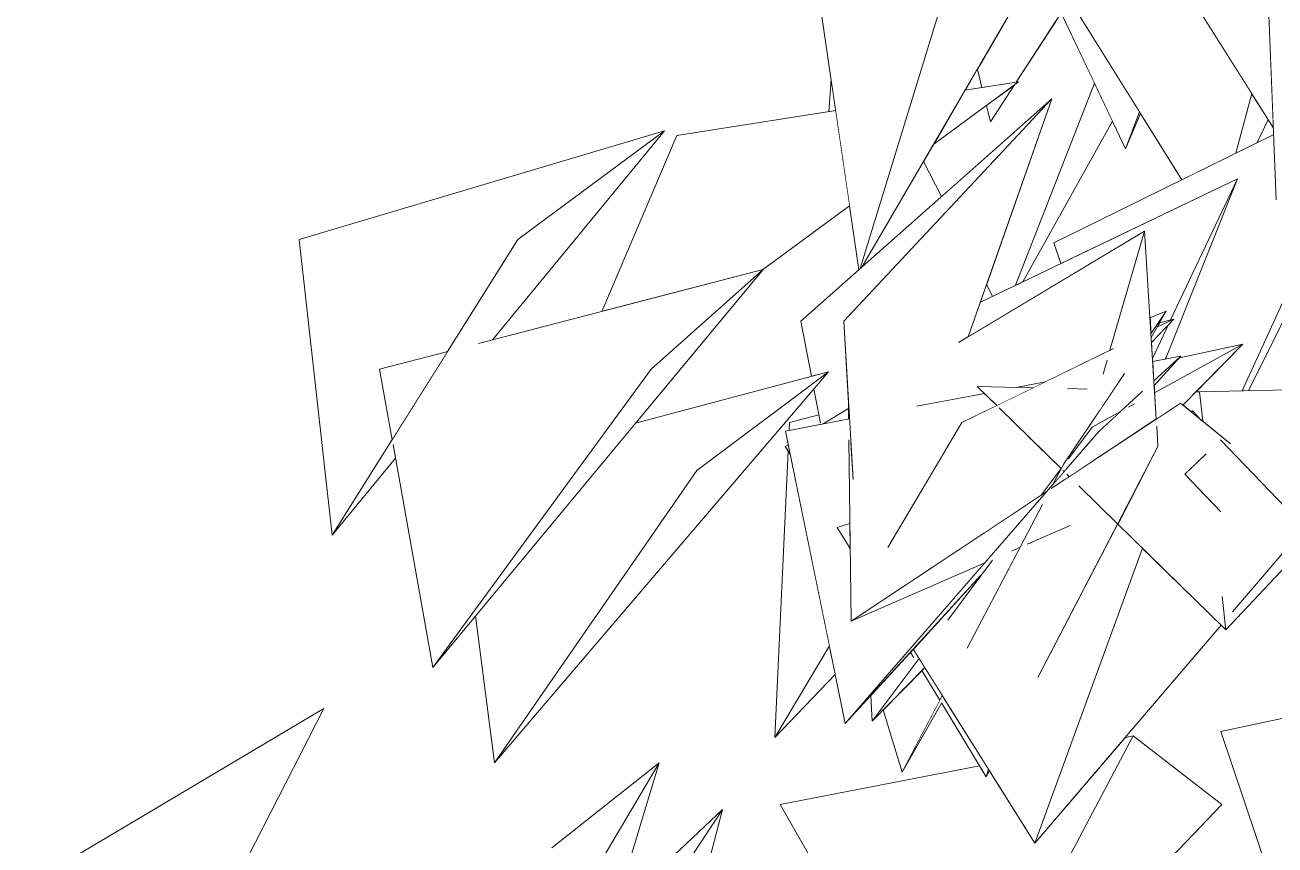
# Model space of a CAD drawing. Header units: millimetres. Extents: x -9413 to 8527, y -300 to 11224.
# Drawn here: x -8848 to -7928, y 4091 to 4695 of the extents above; entities that cross this region are included whole.
import ezdxf

# ---------------------------------------------------------------- set-up
doc = ezdxf.new("R2010")
doc.units = ezdxf.units.MM
doc.header["$MEASUREMENT"] = 0
doc.linetypes.add('Wipeout_Contour', pattern=[1000, 0, -1000])
doc.layers.add('Interior - Furniture', color=7, linetype='Continuous')
doc.layers.add('Interior - Furniture _Pen_No__4', color=7, linetype='Continuous', lineweight=20, true_color=0x029e21)

# ---------------------------------------------------------------- blocks, each defined once
blk = doc.blocks.new('Section Elem_40_6')
at = {"color": 254, "linetype": 'Wipeout_Contour', "lineweight": 0, "ltscale": 27358.064639}
blk.add_wipeout([(-7636.52, 4707.14), (-7933.58, 4736.4), (-7926.83, 4565.77)], dxfattribs=at).dxf.layer = 'Interior - Furniture'
at = {"color": 254, "linetype": 'Wipeout_Contour', "lineweight": 0, "ltscale": 67302.848396}
blk.add_wipeout([(-8484.85, 4536.54), (-8621.55, 4318.96), (-8574.98, 4375.61), (-8576.78, 4385.72), (-8513.77, 4460.16), (-8503.23, 4462.89), (-8376.96, 4616.5)], dxfattribs=at).dxf.layer = 'Interior - Furniture'
at = {"color": 254, "linetype": 'Wipeout_Contour', "lineweight": 0, "ltscale": 28053.20096}
blk.add_wipeout([(-8260.76, 4400.75), (-8241.54, 4404.4), (-8241.64, 4412.22)], dxfattribs=at).dxf.layer = 'Interior - Furniture'
at = {"color": 254, "linetype": 'Wipeout_Contour', "lineweight": 0, "ltscale": 73189.204366}
blk.add_wipeout([(-8084.34, 4323.61), (-8102.31, 4214.15), (-8013.93, 4384.34), (-8014.85, 4399.12), (-8048.81, 4360.23), (-8043.76, 4327.42), (-8061.92, 4345.22), (-8078.58, 4326.14)], dxfattribs=at).dxf.layer = 'Interior - Furniture'
at = {"color": 254, "linetype": 'Wipeout_Contour', "lineweight": 0, "ltscale": 28122.140179}
blk.add_wipeout([(-8286.05, 4385.59), (-8288.14, 4384.34), (-8284.61, 4378.53)], dxfattribs=at).dxf.layer = 'Interior - Furniture'
at = {"color": 254, "linetype": 'Wipeout_Contour', "lineweight": 0, "ltscale": 36886.654956}
blk.add_wipeout([(-8194.02, 4235.13), (-8196.03, 4232.93), (-8193.46, 4228.7), (-8190.57, 4229.62)], dxfattribs=at).dxf.layer = 'Interior - Furniture'
at = {"color": 254, "linetype": 'Wipeout_Contour', "lineweight": 0, "ltscale": 53127.640153}
blk.add_wipeout([(-7838.57, 4201.91), (-7967.66, 4174.5), (-7897.07, 3964.62), (-7690.72, 4233.3), (-7732.71, 4224.39), (-7778.55, 4139.5)], dxfattribs=at).dxf.layer = 'Interior - Furniture'
at = {"color": 254, "linetype": 'Wipeout_Contour', "lineweight": 0, "ltscale": 36799.141766}
blk.add_wipeout([(-8185.49, 4221.51), (-8187.71, 4219.25), (-8174.45, 4197.44), (-8172.61, 4200.95)], dxfattribs=at).dxf.layer = 'Interior - Furniture'
at = {"color": 254, "linetype": 'Wipeout_Contour', "lineweight": 0, "ltscale": 96252.489375}
blk.add_wipeout([(-8847.6, 4060.79), (-8821.37, 3909.74), (-8782.21, 3976.17), (-8757.41, 3979.23), (-8756.87, 3984.78), (-8734.18, 3982.73), (-8726.52, 3997.74), (-8727.72, 4000.3), (-8725.33, 4000.09), (-8627.72, 4191.46)], dxfattribs=at).dxf.layer = 'Interior - Furniture'
at = {"color": 254, "linetype": 'Wipeout_Contour', "lineweight": 0, "ltscale": 27400.445105}
blk.add_wipeout([(-8138.61, 4146.67), (-8140.21, 4141.16), (-8137.92, 4145.57)], dxfattribs=at).dxf.layer = 'Interior - Furniture'
at = {"color": 254, "linetype": 'Wipeout_Contour', "lineweight": 0, "ltscale": 46488.325075}
blk.add_wipeout([(-8391.73, 4029.9), (-8378.07, 4030.16), (-8377.64, 4046.37), (-8349.72, 4057.51), (-8334.41, 4116.92)], dxfattribs=at).dxf.layer = 'Interior - Furniture'
at = {"layer": 'Interior - Furniture _Pen_No__4', "linetype": 'Continuous'}
for p, q in [((-8847.6, 4060.79), (-8627.72, 4191.46)), ((-8627.72, 4191.46), (-8725.33, 4000.09))]:
    blk.add_line(p, q, dxfattribs=at)
at = {"color": 254, "linetype": 'Wipeout_Contour', "lineweight": 0, "ltscale": 45917.004718}
blk.add_wipeout([(-8008.65, 4745.3), (-7928.92, 4618.6), (-7933.58, 4736.4), (-7773.31, 4720.62), (-7744.42, 4773.53)], dxfattribs=at).dxf.layer = 'Interior - Furniture'
at = {"color": 254, "linetype": 'Wipeout_Contour', "lineweight": 0, "ltscale": 67523.330758}
blk.add_wipeout([(-8645.86, 4536.54), (-8621.55, 4318.96), (-8577.41, 4389.22), (-8586.68, 4441.24), (-8536.56, 4454.24), (-8484.85, 4536.54), (-8376.96, 4616.5)], dxfattribs=at).dxf.layer = 'Interior - Furniture'
at = {"color": 254, "linetype": 'Wipeout_Contour', "lineweight": 0, "ltscale": 156072.666181}
blk.add_wipeout([(-8057.4, 4416.09), (-8056.64, 4411.15), (-8038.65, 4438), (-8055.75, 4405.36), (-8055.3, 4402.39), (-8041.58, 4409.96), (-8025.27, 4424.91), (-8034.06, 4414.11), (-8031.07, 4415.75), (-8052.25, 4382.61), (-8051.87, 4380.15), (-8015.19, 4404.48), (-8023.82, 4542.84), (-8049.24, 4455.11), (-8046.54, 4456.43), (-8051.33, 4447.89), (-8054.31, 4437.6)], dxfattribs=at).dxf.layer = 'Interior - Furniture'
at = {"color": 254, "linetype": 'Wipeout_Contour', "lineweight": 0, "ltscale": 36641.463462}
blk.add_wipeout([(-8173.29, 4195.54), (-8140.21, 4141.16), (-8138.61, 4146.67), (-8171.36, 4198.95)], dxfattribs=at).dxf.layer = 'Interior - Furniture'
at = {"color": 254, "linetype": 'Wipeout_Contour', "lineweight": 0, "ltscale": 46574.961254}
blk.add_wipeout([(-8417.71, 4030.38), (-8382.04, 4044.61), (-8377.51, 4051.5), (-8334.41, 4116.92), (-8414.21, 4041.87)], dxfattribs=at).dxf.layer = 'Interior - Furniture'
at = {"layer": 'Interior - Furniture _Pen_No__4', "linetype": 'Continuous'}
for p, q in [((-8621.55, 4318.96), (-8645.86, 4536.54)), ((-8334.41, 4116.92), (-8349.72, 4057.51))]:
    blk.add_line(p, q, dxfattribs=at)
at = {"color": 254, "linetype": 'Wipeout_Contour', "lineweight": 0, "ltscale": 74032.764298}
blk.add_wipeout([(-8160.76, 4460.72), (-8181.92, 4415.7), (-8141.65, 4423.33), (-8146.86, 4428.43), (-8118.3, 4427.75), (-8096.9, 4431.81), (-8049.24, 4455.11), (-8023.82, 4542.84)], dxfattribs=at).dxf.layer = 'Interior - Furniture'
at = {"color": 254, "linetype": 'Wipeout_Contour', "lineweight": 0, "ltscale": 27534.595413}
blk.add_wipeout([(-8007.84, 4483.97), (-8019.1, 4467.18), (-8018.94, 4464.59)], dxfattribs=at).dxf.layer = 'Interior - Furniture'
at = {"color": 254, "linetype": 'Wipeout_Contour', "lineweight": 0, "ltscale": 27471.241357}
blk.add_wipeout([(-8016.94, 4432.54), (-8016.73, 4429.23), (-7997.1, 4450.72)], dxfattribs=at).dxf.layer = 'Interior - Furniture'
at = {"color": 254, "linetype": 'Wipeout_Contour', "lineweight": 0, "ltscale": 27542.628898}
blk.add_wipeout([(-8019.83, 4478.85), (-8019.1, 4467.18), (-8007.84, 4483.97)], dxfattribs=at).dxf.layer = 'Interior - Furniture'
at = {"color": 254, "linetype": 'Wipeout_Contour', "lineweight": 0, "ltscale": 27595.244141}
blk.add_wipeout([(-8060.09, 4438.13), (-8054.31, 4437.6), (-8051.33, 4447.89)], dxfattribs=at).dxf.layer = 'Interior - Furniture'
at = {"color": 254, "linetype": 'Wipeout_Contour', "lineweight": 0, "ltscale": 27481.040807}
blk.add_wipeout([(-8017.83, 4446.79), (-8016.94, 4432.54), (-7997.1, 4450.72)], dxfattribs=at).dxf.layer = 'Interior - Furniture'
at = {"color": 254, "linetype": 'Wipeout_Contour', "lineweight": 0, "ltscale": 119447.883277}
blk.add_wipeout([(-8244, 4180.41), (-8141.64, 4292.48), (-8135.68, 4300.44), (-8123.69, 4313.97), (-8092.45, 4353.24), (-8083.72, 4359.03), (-8080.14, 4363.06), (-8080.89, 4363.8), (-8071.15, 4373.2), (-8035.64, 4413.23), (-8034.06, 4414.11), (-8025.27, 4424.91), (-8057.28, 4395.57)], dxfattribs=at).dxf.layer = 'Interior - Furniture'
at = {"color": 254, "linetype": 'Wipeout_Contour', "lineweight": 0, "ltscale": 45686.512557}
blk.add_wipeout([(-7951.53, 4459.62), (-8016.4, 4423.85), (-8015.19, 4404.48), (-7997.43, 4416.26), (-7995.6, 4414.77)], dxfattribs=at).dxf.layer = 'Interior - Furniture'
at = {"color": 254, "linetype": 'Wipeout_Contour', "lineweight": 0, "ltscale": 45993.273817}
blk.add_wipeout([(-8072.61, 4426.67), (-8066, 4426.51), (-8057.4, 4416.09), (-8054.31, 4437.6), (-8060.09, 4438.13)], dxfattribs=at).dxf.layer = 'Interior - Furniture'
at = {"color": 254, "linetype": 'Wipeout_Contour', "lineweight": 0, "ltscale": 27713.698916}
blk.add_wipeout([(-8118.3, 4427.75), (-8105.81, 4427.46), (-8096.9, 4431.81)], dxfattribs=at).dxf.layer = 'Interior - Furniture'
at = {"color": 254, "linetype": 'Wipeout_Contour', "lineweight": 0, "ltscale": 93043.038568}
blk.add_wipeout([(-8288.1, 4395.57), (-8244, 4180.41), (-8141.42, 4298.62), (-8239.69, 4255.58), (-8240.36, 4309.11), (-8250.01, 4324.53), (-8240.59, 4327.63), (-8241.35, 4389.11), (-8239.91, 4388.11), (-8240.85, 4404.53)], dxfattribs=at).dxf.layer = 'Interior - Furniture'
at = {"color": 254, "linetype": 'Wipeout_Contour', "lineweight": 0, "ltscale": 27549.889127}
blk.add_wipeout([(-8109.35, 4310.73), (-8105.31, 4314.43), (-8108.24, 4313.15)], dxfattribs=at).dxf.layer = 'Interior - Furniture'
at = {"color": 254, "linetype": 'Wipeout_Contour', "lineweight": 0, "ltscale": 54895.418496}
blk.add_wipeout([(-7998.14, 4449.59), (-8016.73, 4429.23), (-8016.49, 4425.34), (-8016.42, 4425.34), (-8015.65, 4424.26), (-7951.53, 4459.62)], dxfattribs=at).dxf.layer = 'Interior - Furniture'
at = {"color": 254, "linetype": 'Wipeout_Contour', "lineweight": 0, "ltscale": 37388.647822}
blk.add_wipeout([(-8241.69, 4416.26), (-8241.54, 4404.4), (-8240.85, 4404.53), (-8241.53, 4416.24)], dxfattribs=at).dxf.layer = 'Interior - Furniture'
at = {"color": 254, "linetype": 'Wipeout_Contour', "lineweight": 0, "ltscale": 55678.704167}
blk.add_wipeout([(-8220.05, 4374.42), (-8187.73, 4352.14), (-8158.27, 4401.81), (-8132.53, 4414.39), (-8141.65, 4423.33), (-8191.44, 4413.89)], dxfattribs=at).dxf.layer = 'Interior - Furniture'
at = {"color": 254, "linetype": 'Wipeout_Contour', "lineweight": 0, "ltscale": 55184.210897}
blk.add_wipeout([(-8168.62, 4256.42), (-8120.35, 4300.65), (-8115.46, 4309.99), (-8121.7, 4307.25), (-8123.69, 4313.97), (-8135.68, 4300.44)], dxfattribs=at).dxf.layer = 'Interior - Furniture'
at = {"color": 254, "linetype": 'Wipeout_Contour', "lineweight": 0, "ltscale": 27653.738324}
blk.add_wipeout([(-8224.23, 4182.08), (-8185.49, 4221.51), (-8189.7, 4228.24)], dxfattribs=at).dxf.layer = 'Interior - Furniture'
at = {"color": 254, "linetype": 'Wipeout_Contour', "lineweight": 0, "ltscale": 36701.280384}
blk.add_wipeout([(-8014.7, 4471.99), (-8018.94, 4464.59), (-8018.7, 4460.85), (-8002.33, 4478.04)], dxfattribs=at).dxf.layer = 'Interior - Furniture'
at = {"color": 254, "linetype": 'Wipeout_Contour', "lineweight": 0, "ltscale": 27762.258322}
blk.add_wipeout([(-8146.86, 4428.43), (-8132.53, 4414.39), (-8105.81, 4427.46)], dxfattribs=at).dxf.layer = 'Interior - Furniture'
at = {"color": 254, "linetype": 'Wipeout_Contour', "lineweight": 0, "ltscale": 36624.662191}
blk.add_wipeout([(-8016.42, 4425.34), (-8016.49, 4425.34), (-8016.4, 4423.85), (-8015.65, 4424.26)], dxfattribs=at).dxf.layer = 'Interior - Furniture'
at = {"color": 254, "linetype": 'Wipeout_Contour', "lineweight": 0, "ltscale": 81492.348125}
blk.add_wipeout([(-7795.7, 4428.43), (-7983.26, 4424.55), (-7980.86, 4402.78), (-7960.43, 4386.16), (-7963.36, 4384.28), (-7906.03, 4324.53), (-7958.94, 4262.55), (-7966.62, 4273.65), (-7963.93, 4249.2)], dxfattribs=at).dxf.layer = 'Interior - Furniture'
at = {"color": 254, "linetype": 'Wipeout_Contour', "lineweight": 0, "ltscale": 46072.702275}
blk.add_wipeout([(-8168.51, 4338.89), (-8141.82, 4320.5), (-8099.85, 4348.33), (-8085.15, 4367.98), (-8110.07, 4392.39)], dxfattribs=at).dxf.layer = 'Interior - Furniture'
at = {"color": 254, "linetype": 'Wipeout_Contour', "lineweight": 0, "ltscale": 55343.442576}
blk.add_wipeout([(-8225.2, 4201), (-8224.23, 4182.08), (-8189.7, 4228.24), (-8190.57, 4229.62), (-8193.46, 4228.7), (-8196.03, 4232.93)], dxfattribs=at).dxf.layer = 'Interior - Furniture'
at = {"layer": 'Interior - Furniture _Pen_No__4', "linetype": 'Continuous'}
blk.add_line((-8224.23, 4182.08), (-8225.2, 4201), dxfattribs=at)
at = {"color": 254, "linetype": 'Wipeout_Contour', "lineweight": 0, "ltscale": 27525.565809}
blk.add_wipeout([(-8014.7, 4471.99), (-8002.33, 4478.04), (-8012.87, 4475.2)], dxfattribs=at).dxf.layer = 'Interior - Furniture'
at = {"color": 254, "linetype": 'Wipeout_Contour', "lineweight": 0, "ltscale": 63873.526123}
blk.add_wipeout([(-7995.6, 4414.77), (-7989.87, 4410.11), (-7988.56, 4410.55), (-7982, 4403.71), (-7980.86, 4402.78), (-7983.26, 4424.55), (-7985.93, 4424.61)], dxfattribs=at).dxf.layer = 'Interior - Furniture'
at = {"color": 254, "linetype": 'Wipeout_Contour', "lineweight": 0, "ltscale": 36762.930908}
blk.add_wipeout([(-8084.85, 4368.39), (-8099.85, 4348.33), (-8096.14, 4350.79), (-8090.91, 4356.82)], dxfattribs=at).dxf.layer = 'Interior - Furniture'
at = {"color": 254, "linetype": 'Wipeout_Contour', "lineweight": 0, "ltscale": 45941.959089}
blk.add_wipeout([(-8202.14, 4144.61), (-8173.13, 4195.28), (-8173.29, 4195.54), (-8171.36, 4198.95), (-8172.61, 4200.95)], dxfattribs=at).dxf.layer = 'Interior - Furniture'
at = {"color": 254, "linetype": 'Wipeout_Contour', "lineweight": 0, "ltscale": 27562.160211}
blk.add_wipeout([(-8085.12, 4363.49), (-8083.03, 4365.9), (-8083.71, 4366.56)], dxfattribs=at).dxf.layer = 'Interior - Furniture'
at = {"color": 254, "linetype": 'Wipeout_Contour', "lineweight": 0, "ltscale": 27671.590129}
blk.add_wipeout([(-8096.14, 4350.79), (-8239.69, 4255.58), (-8141.42, 4298.62)], dxfattribs=at).dxf.layer = 'Interior - Furniture'
at = {"color": 254, "linetype": 'Wipeout_Contour', "lineweight": 0, "ltscale": 36812.964767}
blk.add_wipeout([(-8187.71, 4219.25), (-8216.01, 4190.45), (-8202.14, 4144.61), (-8174.45, 4197.44)], dxfattribs=at).dxf.layer = 'Interior - Furniture'
at = {"color": 254, "linetype": 'Wipeout_Contour', "lineweight": 0, "ltscale": 83592.131045}
blk.add_wipeout([(-8241.35, 4389.11), (-8239.69, 4255.58), (-8141.82, 4320.5), (-8168.51, 4338.89), (-8212.71, 4310.01), (-8187.73, 4352.14), (-8220.05, 4374.42), (-8238.29, 4360), (-8239.91, 4388.11)], dxfattribs=at).dxf.layer = 'Interior - Furniture'
at = {"color": 254, "linetype": 'Wipeout_Contour', "lineweight": 0, "ltscale": 27548.830839}
blk.add_wipeout([(-8080.14, 4363.06), (-8083.72, 4359.03), (-8079.13, 4362.07)], dxfattribs=at).dxf.layer = 'Interior - Furniture'
at = {"color": 254, "linetype": 'Wipeout_Contour', "lineweight": 0, "ltscale": 55095.018172}
blk.add_wipeout([(-8083.48, 4367.07), (-8080.91, 4368.34), (-8057.28, 4395.57), (-8041.58, 4409.96), (-8062.29, 4398.54), (-8079.73, 4375.22)], dxfattribs=at).dxf.layer = 'Interior - Furniture'
at = {"color": 254, "linetype": 'Wipeout_Contour', "lineweight": 0, "ltscale": 27922.168189}
blk.add_wipeout([(-8250.01, 4324.53), (-8240.36, 4309.11), (-8240.59, 4327.63)], dxfattribs=at).dxf.layer = 'Interior - Furniture'
at = {"layer": 'Interior - Furniture _Pen_No__4', "linetype": 'Continuous'}
for p, q in [((-8250.01, 4324.53), (-8240.59, 4327.63)), ((-8240.36, 4309.11), (-8250.01, 4324.53))]:
    blk.add_line(p, q, dxfattribs=at)
at = {"color": 254, "linetype": 'Wipeout_Contour', "lineweight": 0, "ltscale": 36680.599293}
blk.add_wipeout([(-8035.64, 4413.23), (-8071.15, 4373.2), (-8052.25, 4382.61), (-8031.07, 4415.75)], dxfattribs=at).dxf.layer = 'Interior - Furniture'
at = {"color": 254, "linetype": 'Wipeout_Contour', "lineweight": 0, "ltscale": 73608.957778}
blk.add_wipeout([(-8080.34, 4426.85), (-8130.82, 4412.72), (-8085.15, 4367.98), (-8084.85, 4368.39), (-8083.2, 4371.53), (-8056.64, 4411.15), (-8057.4, 4416.09), (-8066, 4426.51)], dxfattribs=at).dxf.layer = 'Interior - Furniture'
at = {"color": 254, "linetype": 'Wipeout_Contour', "lineweight": 0, "ltscale": 27544.224099}
blk.add_wipeout([(-8059.63, 4400.01), (-8055.3, 4402.39), (-8055.75, 4405.36)], dxfattribs=at).dxf.layer = 'Interior - Furniture'
at = {"color": 254, "linetype": 'Wipeout_Contour', "lineweight": 0, "ltscale": 36747.62108}
blk.add_wipeout([(-8083.48, 4367.07), (-8083.79, 4366.64), (-8083.03, 4365.9), (-8080.91, 4368.34)], dxfattribs=at).dxf.layer = 'Interior - Furniture'
at = {"color": 254, "linetype": 'Wipeout_Contour', "lineweight": 0, "ltscale": 45878.87374}
blk.add_wipeout([(-8080.89, 4363.8), (-8079.13, 4362.07), (-8051.87, 4380.15), (-8052.25, 4382.61), (-8071.15, 4373.2)], dxfattribs=at).dxf.layer = 'Interior - Furniture'
at = {"color": 254, "linetype": 'Wipeout_Contour', "lineweight": 0, "ltscale": 27460.578552}
blk.add_wipeout([(-8072.25, 4355.33), (-8043.76, 4327.42), (-8048.81, 4360.23)], dxfattribs=at).dxf.layer = 'Interior - Furniture'
at = {"color": 254, "linetype": 'Wipeout_Contour', "lineweight": 0, "ltscale": 72750.693557}
blk.add_wipeout([(-8023.72, 4365.48), (-8043.58, 4327.24), (-7963.93, 4249.2), (-7966.62, 4273.65), (-7984.3, 4353.48), (-7994.2, 4363.76), (-7987.92, 4369.78), (-7988.59, 4372.82)], dxfattribs=at).dxf.layer = 'Interior - Furniture'
at = {"color": 254, "linetype": 'Wipeout_Contour', "lineweight": 0, "ltscale": 27280.046919}
blk.add_wipeout([(-7978.47, 4378.84), (-7994.2, 4363.76), (-7967.63, 4336.13)], dxfattribs=at).dxf.layer = 'Interior - Furniture'
at = {"color": 254, "linetype": 'Wipeout_Contour', "lineweight": 0, "ltscale": 164722.48325}
blk.add_wipeout([(-8092.45, 4353.24), (-8123.69, 4313.97), (-8121.7, 4307.25), (-8115.46, 4309.99), (-8098.89, 4341.6), (-8110.09, 4312.34), (-8078.58, 4326.14), (-8061.92, 4345.22), (-8072.25, 4355.33), (-8048.81, 4360.23), (-8014.85, 4399.12), (-8013.93, 4384.34), (-8023.72, 4365.48), (-7988.59, 4372.82), (-7967.99, 4389.11), (-7963.36, 4384.28), (-7960.43, 4386.16), (-7997.43, 4416.26)], dxfattribs=at).dxf.layer = 'Interior - Furniture'
at = {"layer": 'Interior - Furniture _Pen_No__4', "linetype": 'Continuous'}
blk.add_line((-8013.93, 4384.34), (-8014.85, 4399.12), dxfattribs=at)
at = {"color": 254, "linetype": 'Wipeout_Contour', "lineweight": 0, "ltscale": 74539.652724}
blk.add_wipeout([(-8244.99, 4476.4), (-8238.29, 4360), (-8220.05, 4374.42), (-8191.44, 4413.89), (-8181.92, 4415.7), (-8160.76, 4460.72), (-8153.51, 4465.07), (-8092.08, 4640.24)], dxfattribs=at).dxf.layer = 'Interior - Furniture'
at = {"color": 254, "linetype": 'Wipeout_Contour', "lineweight": 0, "ltscale": 27366.26656}
blk.add_wipeout([(-7988.98, 4409.39), (-7982, 4403.71), (-7988.56, 4410.55)], dxfattribs=at).dxf.layer = 'Interior - Furniture'
at = {"color": 254, "linetype": 'Wipeout_Contour', "lineweight": 0, "ltscale": 45932.459965}
blk.add_wipeout([(-8154.32, 4235.85), (-8109.35, 4310.73), (-8108.24, 4313.15), (-8110.09, 4312.34), (-8098.89, 4341.6)], dxfattribs=at).dxf.layer = 'Interior - Furniture'
at = {"layer": 'Interior - Furniture _Pen_No__4', "linetype": 'Continuous'}
blk.add_line((-8239.69, 4255.58), (-8241.35, 4389.16), dxfattribs=at)
at = {"color": 254, "linetype": 'Wipeout_Contour', "lineweight": 0, "ltscale": 112380.927444}
blk.add_wipeout([(-8092.08, 4640.24), (-8276.72, 4476.4), (-8268.91, 4435.97), (-8256.42, 4439.3), (-8267.13, 4426.75), (-8262.25, 4401.5), (-8261.74, 4400.57), (-8260.76, 4400.75), (-8241.64, 4412.22), (-8241.69, 4416.26), (-8241.53, 4416.24), (-8244.99, 4476.4)], dxfattribs=at).dxf.layer = 'Interior - Furniture'
at = {"color": 254, "linetype": 'Wipeout_Contour', "lineweight": 0, "ltscale": 27376.693803}
blk.add_wipeout([(-7989.87, 4410.11), (-7988.98, 4409.39), (-7988.56, 4410.55)], dxfattribs=at).dxf.layer = 'Interior - Furniture'
at = {"layer": 'Interior - Furniture _Pen_No__4', "linetype": 'Continuous'}
for p, q in [((-8238.29, 4359.99), (-8244.99, 4476.4)), ((-8241.54, 4404.4), (-8241.69, 4416.26)), ((-8241.69, 4416.26), (-8241.53, 4416.24)), ((-7989.87, 4410.11), (-7988.56, 4410.55)), ((-7988.56, 4410.55), (-7988.98, 4409.39)), ((-7982, 4403.71), (-7988.56, 4410.55))]:
    blk.add_line(p, q, dxfattribs=at)
at = {"color": 254, "linetype": 'Wipeout_Contour', "lineweight": 0, "ltscale": 28129.247848}
blk.add_wipeout([(-8155.81, 4646.52), (-8178.92, 4606.87), (-8116.53, 4652.7)], dxfattribs=at).dxf.layer = 'Interior - Furniture'
at = {"color": 254, "linetype": 'Wipeout_Contour', "lineweight": 0, "ltscale": 73710.081992}
blk.add_wipeout([(-8153.51, 4465.07), (-8023.82, 4542.84), (-8019.83, 4478.85), (-8007.84, 4483.97), (-8012.87, 4475.2), (-8004.56, 4477.44), (-7955.28, 4581.37), (-8144.56, 4490.6)], dxfattribs=at).dxf.layer = 'Interior - Furniture'
at = {"color": 254, "linetype": 'Wipeout_Contour', "lineweight": 0, "ltscale": 28261.691893}
blk.add_wipeout([(-8502.23, 4151.46), (-8256.42, 4439.3), (-8353.23, 4366.51)], dxfattribs=at).dxf.layer = 'Interior - Furniture'
at = {"color": 254, "linetype": 'Wipeout_Contour', "lineweight": 0, "ltscale": 101045.867564}
blk.add_wipeout([(-8090.91, 4356.82), (-8085.12, 4363.49), (-8083.71, 4366.56), (-8083.79, 4366.64), (-8083.48, 4367.07), (-8079.73, 4375.22), (-8062.29, 4398.54), (-8059.63, 4400.01), (-8055.75, 4405.36), (-8038.65, 4438), (-8083.2, 4371.53)], dxfattribs=at).dxf.layer = 'Interior - Furniture'
at = {"layer": 'Interior - Furniture _Pen_No__4', "linetype": 'Continuous'}
blk.add_line((-8035.65, 4413.23), (-8031.07, 4415.76), dxfattribs=at)
at = {"color": 254, "linetype": 'Wipeout_Contour', "lineweight": 0, "ltscale": 140153.863966}
blk.add_wipeout([(-8178.92, 4606.87), (-8186.39, 4594.06), (-8173.19, 4568.26), (-8092.08, 4640.24), (-8140.04, 4503.47), (-8135.64, 4494.87), (-8118.75, 4502.97), (-8060.57, 4651.62), (-8083.34, 4699.8), (-8089.4, 4696.79), (-8118.2, 4652.43), (-8116.53, 4652.7), (-8119.4, 4650.58), (-8137.08, 4623.35), (-8140.11, 4635.38)], dxfattribs=at).dxf.layer = 'Interior - Furniture'
at = {"color": 254, "linetype": 'Wipeout_Contour', "lineweight": 0, "ltscale": 27516.710281}
blk.add_wipeout([(-8018.7, 4460.85), (-8017.97, 4449.14), (-8006.2, 4473.98)], dxfattribs=at).dxf.layer = 'Interior - Furniture'
at = {"color": 254, "linetype": 'Wipeout_Contour', "lineweight": 0, "ltscale": 92288.13608}
blk.add_wipeout([(-8158.27, 4401.81), (-8212.71, 4310.01), (-8168.51, 4338.89), (-8110.07, 4392.39), (-8130.82, 4412.72), (-8080.34, 4426.85), (-8072.61, 4426.67), (-8060.09, 4438.13), (-8051.33, 4447.89), (-8046.54, 4456.43)], dxfattribs=at).dxf.layer = 'Interior - Furniture'
at = {"color": 254, "linetype": 'Wipeout_Contour', "lineweight": 0, "ltscale": 47265.12609}
blk.add_wipeout([(-8516.07, 4259.61), (-8502.23, 4151.46), (-8353.23, 4366.51), (-8256.42, 4439.3), (-8398.25, 4401.53)], dxfattribs=at).dxf.layer = 'Interior - Furniture'
at = {"layer": 'Interior - Furniture _Pen_No__4', "linetype": 'Continuous'}
for p, q in [((-8135.64, 4494.87), (-8140.04, 4503.47)), ((-8268.91, 4435.97), (-8276.72, 4476.4)), ((-8132.53, 4414.39), (-8146.86, 4428.43)), ((-8146.86, 4428.43), (-8105.81, 4427.46)), ((-8118.3, 4427.75), (-8096.9, 4431.81)), ((-8191.46, 4413.89), (-8141.65, 4423.33)), ((-8092.45, 4353.24), (-7997.43, 4416.26)), ((-8085.15, 4367.98), (-8130.83, 4412.73)), ((-8062.29, 4398.54), (-8041.58, 4409.96)), ((-8079.74, 4375.22), (-8062.29, 4398.54)), ((-8090.91, 4356.82), (-8083.2, 4371.53)), ((-8099.85, 4348.33), (-8084.85, 4368.39)), ((-8083.03, 4365.9), (-8083.79, 4366.64)), ((-8079.13, 4362.07), (-8080.89, 4363.8))]:
    blk.add_line(p, q, dxfattribs=at)
at = {"color": 254, "linetype": 'Wipeout_Contour', "lineweight": 0, "ltscale": 28149.69004}
blk.add_wipeout([(-8155.81, 4646.52), (-8143.4, 4648.47), (-8146.8, 4661.96)], dxfattribs=at).dxf.layer = 'Interior - Furniture'
at = {"color": 254, "linetype": 'Wipeout_Contour', "lineweight": 0, "ltscale": 37151.874166}
blk.add_wipeout([(-8118.75, 4502.97), (-8113.44, 4505.52), (-8047.42, 4623.79), (-8060.57, 4651.62)], dxfattribs=at).dxf.layer = 'Interior - Furniture'
at = {"color": 254, "linetype": 'Wipeout_Contour', "lineweight": 0, "ltscale": 73350.912702}
blk.add_wipeout([(-8006.2, 4473.98), (-8017.97, 4449.14), (-8017.83, 4446.79), (-8008.56, 4448.55), (-8007.89, 4449.85), (-7955.28, 4581.37), (-8004.56, 4477.44), (-8002.33, 4478.04)], dxfattribs=at).dxf.layer = 'Interior - Furniture'
at = {"color": 254, "linetype": 'Wipeout_Contour', "lineweight": 0, "ltscale": 28476.055346}
blk.add_wipeout([(-8547.55, 4221.68), (-8304.5, 4514.46), (-8386.94, 4441.24)], dxfattribs=at).dxf.layer = 'Interior - Furniture'
at = {"color": 254, "linetype": 'Wipeout_Contour', "lineweight": 0, "ltscale": 46849.025619}
blk.add_wipeout([(-8285.04, 4401.81), (-8285.31, 4396.1), (-8261.74, 4400.57), (-8262.25, 4401.5), (-8263.44, 4407.64)], dxfattribs=at).dxf.layer = 'Interior - Furniture'
at = {"color": 254, "linetype": 'Wipeout_Contour', "lineweight": 0, "ltscale": 27219.667354}
blk.add_wipeout([(-8025.37, 4309.41), (-8104.45, 4092.13), (-7967.42, 4252.62)], dxfattribs=at).dxf.layer = 'Interior - Furniture'
at = {"color": 254, "linetype": 'Wipeout_Contour', "lineweight": 0, "ltscale": 27831.30619}
blk.add_wipeout([(-8295.78, 4169.91), (-8251.4, 4216.51), (-8255.7, 4237.5)], dxfattribs=at).dxf.layer = 'Interior - Furniture'
at = {"color": 254, "linetype": 'Wipeout_Contour', "lineweight": 0, "ltscale": 102768.116209}
blk.add_wipeout([(-8481.72, 3940.59), (-8476.77, 3944.55), (-8476.84, 3960.65), (-8456.53, 3960.74), (-8433.45, 3979.2), (-8433.27, 3979.3), (-8428.69, 3994.35), (-8428.85, 4029.2), (-8418.01, 4029.41), (-8380.86, 4151.33), (-8477.08, 3989.44)], dxfattribs=at).dxf.layer = 'Interior - Furniture'
at = {"layer": 'Interior - Furniture _Pen_No__4', "linetype": 'Continuous'}
for p, q in [((-8262.23, 4401.39), (-8267.13, 4426.75)), ((-8285.04, 4401.81), (-8263.44, 4407.64)), ((-8260.76, 4400.75), (-8241.64, 4412.22)), ((-8288.1, 4395.57), (-8240.85, 4404.53)), ((-8285.31, 4396.1), (-8285.04, 4401.81))]:
    blk.add_line(p, q, dxfattribs=at)
at = {"color": 254, "linetype": 'Wipeout_Contour', "lineweight": 0, "ltscale": 45522.486814}
blk.add_wipeout([(-7952.01, 4425.2), (-7947.21, 4425.3), (-7885.59, 4549.75), (-7889.72, 4556.32), (-7902.18, 4534.26)], dxfattribs=at).dxf.layer = 'Interior - Furniture'
at = {"color": 254, "linetype": 'Wipeout_Contour', "lineweight": 0, "ltscale": 28931.073126}
blk.add_wipeout([(-8586.68, 4441.24), (-8577.41, 4389.22), (-8536.56, 4454.24)], dxfattribs=at).dxf.layer = 'Interior - Furniture'
at = {"color": 254, "linetype": 'Wipeout_Contour', "lineweight": 0, "ltscale": 81654.397045}
blk.add_wipeout([(-7988.59, 4372.82), (-7987.92, 4369.78), (-7978.47, 4378.84), (-7967.63, 4336.13), (-7984.3, 4353.48), (-7966.62, 4273.65), (-7958.94, 4262.55), (-7906.03, 4324.53), (-7967.99, 4389.11)], dxfattribs=at).dxf.layer = 'Interior - Furniture'
at = {"color": 254, "linetype": 'Wipeout_Contour', "lineweight": 0, "ltscale": 37307.594409}
blk.add_wipeout([(-8286.02, 4380.85), (-8295.78, 4169.91), (-8255.7, 4237.5), (-8284.61, 4378.53)], dxfattribs=at).dxf.layer = 'Interior - Furniture'
at = {"color": 254, "linetype": 'Wipeout_Contour', "lineweight": 0, "ltscale": 110006.110845}
blk.add_wipeout([(-8141.64, 4292.48), (-8194.02, 4235.13), (-8104.45, 4092.13), (-8025.37, 4309.41), (-8043.58, 4327.24), (-8102.31, 4214.15), (-8084.34, 4323.61), (-8105.31, 4314.43), (-8109.35, 4310.73), (-8154.32, 4235.85), (-8120.35, 4300.65), (-8168.62, 4256.42)], dxfattribs=at).dxf.layer = 'Interior - Furniture'
at = {"color": 254, "linetype": 'Wipeout_Contour', "lineweight": 0, "ltscale": 84437.564141}
blk.add_wipeout([(-8518.64, 4016.92), (-8516.97, 4012.01), (-8462.36, 4014.2), (-8459.08, 4019.72), (-8457.24, 4028.67), (-8453.72, 4028.74), (-8380.86, 4151.33), (-8459.85, 4088.82), (-8456.41, 4089.64)], dxfattribs=at).dxf.layer = 'Interior - Furniture'
at = {"layer": 'Interior - Furniture _Pen_No__4', "linetype": 'Continuous'}
for p, q in [((-7997.43, 4416.26), (-7960.42, 4386.15)), ((-8212.71, 4310), (-8158.27, 4401.81)), ((-8244, 4180.41), (-8288.1, 4395.57)), ((-8244, 4180.41), (-8057.28, 4395.57)), ((-7906.03, 4324.53), (-7967.99, 4389.11)), ((-8288.14, 4384.34), (-8286.05, 4385.59)), ((-8284.61, 4378.53), (-8288.14, 4384.34)), ((-8102.32, 4214.13), (-8013.93, 4384.34)), ((-7994.2, 4363.76), (-7978.47, 4378.84)), ((-7967.62, 4336.12), (-7994.2, 4363.76)), ((-8239.69, 4255.58), (-8096.14, 4350.79)), ((-8043.75, 4327.41), (-8072.25, 4355.34)), ((-8154.33, 4235.83), (-8098.88, 4341.62)), ((-8078.58, 4326.14), (-8110.09, 4312.34)), ((-7963.93, 4249.2), (-8043.58, 4327.24)), ((-7958.97, 4262.52), (-7906.03, 4324.53)), ((-8115.46, 4309.99), (-8121.71, 4307.25)), ((-8141.42, 4298.62), (-8239.69, 4255.58)), ((-8168.64, 4256.4), (-8135.67, 4300.45)), ((-8141.64, 4292.48), (-8244, 4180.41)), ((-7966.63, 4273.73), (-7963.93, 4249.2)), ((-8193.43, 4228.65), (-8196.03, 4232.93)), ((-8224.23, 4182.08), (-8189.7, 4228.24)), ((-8185.49, 4221.51), (-8224.23, 4182.08)), ((-8174.45, 4197.44), (-8187.71, 4219.25)), ((-8477.08, 3989.44), (-8380.86, 4151.33)), ((-8459.85, 4088.82), (-8380.86, 4151.33)), ((-8380.86, 4151.33), (-8418.01, 4029.41)), ((-8414.21, 4041.87), (-8334.41, 4116.92)), ((-8391.73, 4029.9), (-8334.41, 4116.92))]:
    blk.add_line(p, q, dxfattribs=at)
at = {"color": 254, "linetype": 'Wipeout_Contour', "lineweight": 0, "ltscale": 146494.611606}
blk.add_wipeout([(-7928.73, 4613.91), (-8090.64, 4534.26), (-8085.29, 4519.02), (-7955.28, 4581.37), (-8007.89, 4449.85), (-8008.56, 4448.55), (-7997.1, 4450.72), (-7998.14, 4449.59), (-7951.53, 4459.62), (-7985.93, 4424.61), (-7983.26, 4424.55), (-7952.01, 4425.2), (-7902.18, 4534.26), (-7889.72, 4556.32), (-7902.98, 4577.38), (-7926.83, 4565.77)], dxfattribs=at).dxf.layer = 'Interior - Furniture'
at = {"color": 254, "linetype": 'Wipeout_Contour', "lineweight": 0, "ltscale": 47720.048676}
blk.add_wipeout([(-8576.78, 4385.72), (-8547.55, 4221.68), (-8386.94, 4441.24), (-8304.5, 4514.46), (-8513.77, 4460.16)], dxfattribs=at).dxf.layer = 'Interior - Furniture'
at = {"color": 254, "linetype": 'Wipeout_Contour', "lineweight": 0, "ltscale": 27077.776807}
blk.add_wipeout([(-8170.36, 3908.93), (-7966.86, 4120.63), (-8032.27, 4171.21)], dxfattribs=at).dxf.layer = 'Interior - Furniture'
at = {"layer": 'Interior - Furniture _Pen_No__4', "linetype": 'Continuous'}
for p, q in [((-7885.59, 4549.75), (-7947.21, 4425.3)), ((-8621.55, 4318.96), (-8484.85, 4536.54)), ((-8023.82, 4542.84), (-8049.24, 4455.11)), ((-8015.19, 4404.48), (-8023.82, 4542.84)), ((-7952.01, 4425.2), (-7902.18, 4534.26)), ((-8019.83, 4478.85), (-8007.84, 4483.97)), ((-8019.1, 4467.18), (-8007.84, 4483.97)), ((-8007.84, 4483.97), (-8018.94, 4464.59)), ((-8002.33, 4478.04), (-8018.7, 4460.85)), ((-8006.2, 4473.98), (-8017.97, 4449.14)), ((-8014.7, 4471.99), (-8002.33, 4478.04)), ((-8012.87, 4475.2), (-8002.33, 4478.04)), ((-8586.68, 4441.24), (-8536.56, 4454.24)), ((-8158.27, 4401.81), (-8046.53, 4456.43)), ((-8016.4, 4423.85), (-7951.53, 4459.62)), ((-7998.14, 4449.59), (-7951.53, 4459.62)), ((-7951.53, 4459.62), (-7995.6, 4414.77)), ((-8051.33, 4447.91), (-8054.33, 4437.55)), ((-8017.83, 4446.79), (-7997.1, 4450.72)), ((-8016.94, 4432.54), (-7997.1, 4450.72)), ((-7997.1, 4450.72), (-8016.73, 4429.23)), ((-8008.56, 4448.55), (-8007.89, 4449.85)), ((-8577.41, 4389.22), (-8586.68, 4441.24)), ((-8547.55, 4221.68), (-8386.94, 4441.24)), ((-8398.25, 4401.53), (-8256.42, 4439.3)), ((-8353.23, 4366.51), (-8256.42, 4439.3)), ((-8083.2, 4371.53), (-8038.64, 4438.01)), ((-8080.36, 4426.85), (-8065.98, 4426.51)), ((-8057.28, 4395.57), (-8025.27, 4424.91)), ((-8016.49, 4425.34), (-8016.41, 4425.34)), ((-7985.93, 4424.61), (-7983.26, 4424.55)), ((-7795.7, 4428.43), (-7983.26, 4424.55)), ((-7983.26, 4424.55), (-7980.86, 4402.78)), ((-7963.93, 4249.2), (-7795.7, 4428.43)), ((-8547.55, 4221.68), (-8576.79, 4385.72)), ((-8574.98, 4375.61), (-8621.55, 4318.96)), ((-8502.23, 4151.46), (-8353.23, 4366.51)), ((-8502.23, 4151.46), (-8516.07, 4259.61)), ((-7967.66, 4174.5), (-7838.57, 4201.91)), ((-7897.07, 3964.62), (-7967.66, 4174.5))]:
    blk.add_line(p, q, dxfattribs=at)
at = {"color": 254, "linetype": 'Wipeout_Contour', "lineweight": 0, "ltscale": 36756.83173}
blk.add_wipeout([(-7956.52, 4600.24), (-7940.84, 4607.96), (-7932.87, 4624.88), (-7944.89, 4643.98)], dxfattribs=at).dxf.layer = 'Interior - Furniture'
at = {"color": 254, "linetype": 'Wipeout_Contour', "lineweight": 0, "ltscale": 47431.511968}
blk.add_wipeout([(-8368.04, 4613.12), (-8423.11, 4483.68), (-8304.89, 4514.36), (-8240.8, 4561.43), (-8251.06, 4631.53)], dxfattribs=at).dxf.layer = 'Interior - Furniture'
at = {"color": 254, "linetype": 'Wipeout_Contour', "lineweight": 0, "ltscale": 72910.548693}
blk.add_wipeout([(-8291.96, 4120.63), (-8170.36, 3908.93), (-8032.27, 4171.21), (-8037.86, 4170.13), (-8104.45, 4092.13), (-8137.92, 4145.57), (-8140.21, 4141.16), (-8145.12, 4149.23)], dxfattribs=at).dxf.layer = 'Interior - Furniture'
at = {"layer": 'Interior - Furniture _Pen_No__4', "linetype": 'Continuous'}
for p, q in [((-7926.83, 4565.77), (-7933.58, 4736.4)), ((-8645.86, 4536.54), (-8376.96, 4616.5)), ((-8376.96, 4616.5), (-8503.23, 4462.89)), ((-8484.85, 4536.54), (-8376.96, 4616.5)), ((-8423.11, 4483.68), (-8368.04, 4613.12)), ((-8304.5, 4514.46), (-8547.55, 4221.68)), ((-8513.77, 4460.16), (-8304.5, 4514.46)), ((-8386.94, 4441.24), (-8304.5, 4514.46)), ((-8256.42, 4439.3), (-8502.23, 4151.46)), ((-8295.78, 4169.91), (-8286.02, 4380.85)), ((-8025.37, 4309.41), (-8104.45, 4092.13)), ((-8104.45, 4092.13), (-7967.42, 4252.62)), ((-8295.78, 4169.91), (-8255.7, 4237.5)), ((-8104.45, 4092.13), (-8194.02, 4235.13)), ((-8251.4, 4216.51), (-8295.78, 4169.91)), ((-8202.14, 4144.61), (-8172.61, 4200.95)), ((-8173.13, 4195.28), (-8202.14, 4144.61)), ((-8140.21, 4141.16), (-8173.29, 4195.54)), ((-8202.14, 4144.61), (-8216.01, 4190.45)), ((-8032.27, 4171.21), (-8170.36, 3908.93)), ((-8037.86, 4170.13), (-8032.27, 4171.21)), ((-7966.86, 4120.63), (-8032.27, 4171.21)), ((-8291.96, 4120.63), (-8145.12, 4149.23)), ((-8138.61, 4146.67), (-8140.21, 4141.16)), ((-8140.21, 4141.16), (-8137.92, 4145.57)), ((-8170.36, 3908.93), (-8291.96, 4120.63)), ((-8170.36, 3908.93), (-7966.86, 4120.63))]:
    blk.add_line(p, q, dxfattribs=at)
at = {"color": 254, "linetype": 'Wipeout_Contour', "lineweight": 0, "ltscale": 74303.702442}
blk.add_wipeout([(-8098.61, 4744.63), (-7996.42, 4580.61), (-7956.52, 4600.24), (-7944.89, 4643.98), (-8008.65, 4745.3), (-7966.56, 4749.8), (-7975.81, 4856.59), (-8092.59, 4754.96)], dxfattribs=at).dxf.layer = 'Interior - Furniture'
at = {"color": 254, "linetype": 'Wipeout_Contour', "lineweight": 0, "ltscale": 28404.154397}
blk.add_wipeout([(-8254.42, 4654.47), (-8256.2, 4630.72), (-8251.06, 4631.53)], dxfattribs=at).dxf.layer = 'Interior - Furniture'
at = {"layer": 'Interior - Furniture _Pen_No__4', "linetype": 'Continuous'}
for p, q in [((-7928.92, 4618.6), (-8008.65, 4745.3)), ((-7944.89, 4643.98), (-7956.52, 4600.24)), ((-7940.84, 4607.96), (-7932.87, 4624.88)), ((-8007.89, 4449.85), (-7955.28, 4581.37)), ((-7955.28, 4581.37), (-8004.56, 4477.44))]:
    blk.add_line(p, q, dxfattribs=at)
at = {"color": 254, "linetype": 'Wipeout_Contour', "lineweight": 0, "ltscale": 46859.185428}
blk.add_wipeout([(-8112.39, 4720.99), (-8146.8, 4661.96), (-8143.4, 4648.47), (-8118.2, 4652.43), (-8086.04, 4701.97)], dxfattribs=at).dxf.layer = 'Interior - Furniture'
at = {"color": 254, "linetype": 'Wipeout_Contour', "lineweight": 0, "ltscale": 37302.21512}
blk.add_wipeout([(-8098.61, 4744.63), (-8101.88, 4739.02), (-8037.79, 4603.42), (-8027.53, 4630.55)], dxfattribs=at).dxf.layer = 'Interior - Furniture'
at = {"color": 254, "linetype": 'Wipeout_Contour', "lineweight": 0, "ltscale": 28082.835495}
blk.add_wipeout([(-8140.11, 4635.38), (-8137.08, 4623.35), (-8119.4, 4650.58)], dxfattribs=at).dxf.layer = 'Interior - Furniture'
at = {"color": 254, "linetype": 'Wipeout_Contour', "lineweight": 0, "ltscale": 47013.412205}
blk.add_wipeout([(-8232.99, 4515.2), (-8231.69, 4516.35), (-8059.22, 4812.19), (-8068.08, 4833.8), (-8161.14, 4749.26)], dxfattribs=at).dxf.layer = 'Interior - Furniture'
at = {"color": 254, "linetype": 'Wipeout_Contour', "lineweight": 0, "ltscale": 27796.704897}
blk.add_wipeout([(-8027.53, 4630.55), (-8037.79, 4603.42), (-8026.79, 4629.36)], dxfattribs=at).dxf.layer = 'Interior - Furniture'
at = {"layer": 'Interior - Furniture _Pen_No__4', "linetype": 'Continuous'}
for p, q in [((-8027.53, 4630.55), (-8037.79, 4603.42)), ((-8037.79, 4603.42), (-8026.79, 4629.36))]:
    blk.add_line(p, q, dxfattribs=at)
at = {"color": 254, "linetype": 'Wipeout_Contour', "lineweight": 0, "ltscale": 56581.318113}
blk.add_wipeout([(-8268.3, 4749.26), (-8233.91, 4514.39), (-8232.99, 4515.2), (-8161.14, 4749.26), (-8068.08, 4833.8), (-8074.19, 4848.71)], dxfattribs=at).dxf.layer = 'Interior - Furniture'
at = {"layer": 'Interior - Furniture _Pen_No__4', "linetype": 'Continuous'}
for p, q in [((-8059.22, 4812.19), (-8231.69, 4516.35)), ((-8233.91, 4514.39), (-8268.3, 4749.26)), ((-8232.99, 4515.2), (-8161.14, 4749.26)), ((-8037.79, 4603.42), (-8101.88, 4739.02)), ((-7996.42, 4580.61), (-8098.61, 4744.63)), ((-8086.02, 4702), (-8118.2, 4652.43)), ((-8256.2, 4630.72), (-8254.42, 4654.47)), ((-8143.4, 4648.47), (-8146.8, 4661.96)), ((-8116.53, 4652.7), (-8178.92, 4606.87)), ((-8155.81, 4646.52), (-8116.53, 4652.7)), ((-8119.4, 4650.58), (-8137.08, 4623.35)), ((-8060.57, 4651.62), (-8118.75, 4502.97)), ((-8276.72, 4476.4), (-8092.08, 4640.24)), ((-8244.99, 4476.4), (-8092.08, 4640.24)), ((-8092.08, 4640.24), (-8153.51, 4465.07)), ((-8368.04, 4613.12), (-8251.06, 4631.53)), ((-8137.08, 4623.35), (-8140.11, 4635.38)), ((-8113.44, 4505.52), (-8047.42, 4623.79)), ((-8090.64, 4534.26), (-7928.73, 4613.91)), ((-8173.19, 4568.26), (-8186.39, 4594.06)), ((-8144.56, 4490.6), (-7955.28, 4581.37)), ((-8240.8, 4561.43), (-8304.89, 4514.36)), ((-8160.78, 4460.71), (-8023.82, 4542.84)), ((-8085.29, 4519.02), (-8090.64, 4534.26))]:
    blk.add_line(p, q, dxfattribs=at)

msp = doc.modelspace()

# ---------------------------------------------------------------- block references
at = {"layer": 'Interior - Furniture'}
msp.add_blockref('Section Elem_40_6', (0, 0), dxfattribs=at)

doc.saveas('drawing.dxf')
